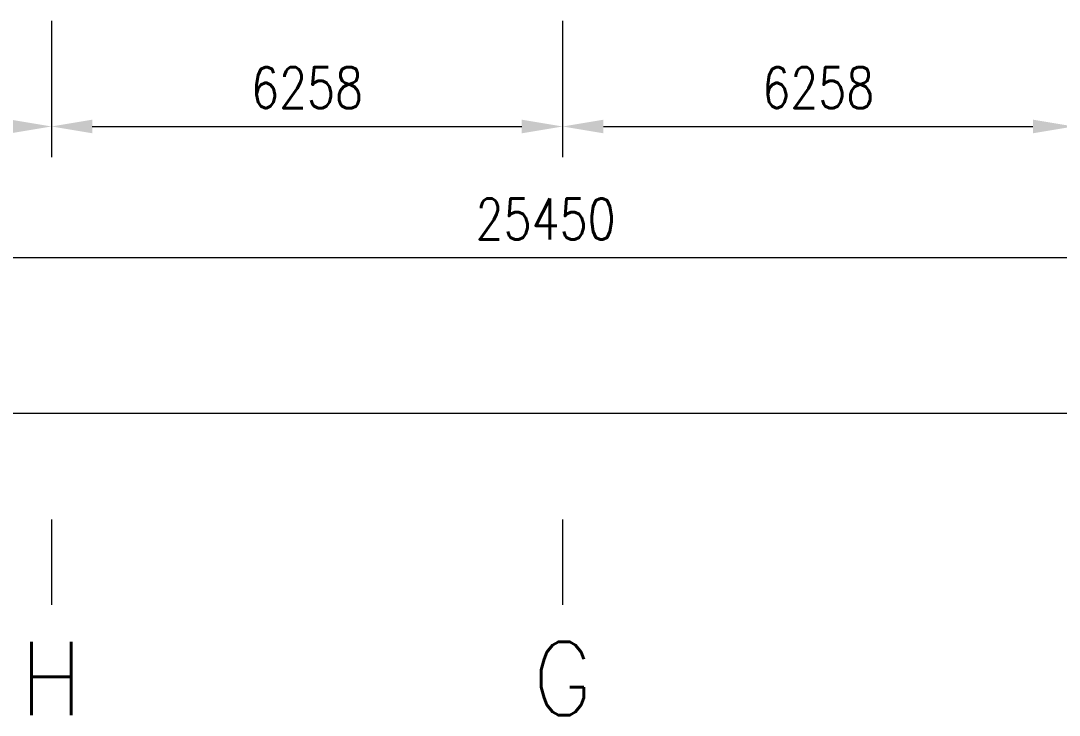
# Model space of a CAD drawing. Header units: millimetres. Extents: x 656141 to 1304589, y -54663 to 110742.
# Drawn here: x 961024 to 973738, y 70663 to 79162 of the extents above; entities that cross this region are included whole.
import ezdxf
from ezdxf.enums import TextEntityAlignment as Align

# ---------------------------------------------------------------- set-up
doc = ezdxf.new("R2010")
doc.units = ezdxf.units.MM
doc.header["$LTSCALE"] = 0.35
doc.header["$MEASUREMENT"] = 0
doc.linetypes.add('CONTIN', pattern=[0, 0, 0])
doc.layers.get('0').update_dxf_attribs({"linetype": 'CONTIN'})
doc.styles.add('S', font='simplex.shx')
doc.styles.add('SIMPLEX', font='simplex.shx', dxfattribs={"width": 0.8})

msp = doc.modelspace()

# ---------------------------------------------------------------- linework, layer by layer
at = {"color": 6, "linetype": 'ByBlock', "lineweight": 0}
for p, q in [((961400.4, 79161.7), (961400.4, 77493.2)), ((961400.4, 79161.7), (961400.4, 77493.2)), ((967658.4, 79161.7), (967658.4, 77493.2)), ((967658.4, 79161.7), (967658.4, 77493.2)), ((961900.4, 77868.2), (967158.4, 77868.2)), ((968158.4, 77868.2), (973416.4, 77868.2)), ((979674.4, 76261.2), (955223.8, 76261.2)), ((955223.8, 74358.2), (1005123.8, 74358.2))]:
    msp.add_line(p, q, dxfattribs=at)
at = {"color": 1, "linetype": 'ByBlock', "lineweight": 0}
for p, q in [((961399.8, 73058.2), (961399.8, 72013.5)), ((967657.8, 73058.2), (967657.8, 72013.5))]:
    msp.add_line(p, q, dxfattribs=at)
at = {"color": 6, "linetype": 'Continuous', "lineweight": 5}
for points in [[(960900.4, 77784.9), (960900.4, 77951.5), (961400.4, 77868.2)], [(961900.4, 77951.5), (961900.4, 77784.9), (961400.4, 77868.2)], [(967158.4, 77784.9), (967158.4, 77951.5), (967658.4, 77868.2)], [(968158.4, 77951.5), (968158.4, 77784.9), (967658.4, 77868.2)], [(973416.4, 77784.9), (973416.4, 77951.5), (973916.4, 77868.2)]]:
    msp.add_solid(points, dxfattribs=at)

# ---------------------------------------------------------------- texts
at = {"linetype": 'ByBlock', "lineweight": 0, "style": 'S', "width": 0.9}
for s, p in [('H', (961399.8, 71113.5)), ('G', (967657.8, 71113.5))]:
    msp.add_text(s, height=900, dxfattribs=at).set_placement(p, align=Align.MIDDLE_CENTER)
at = {"color": 7, "linetype": 'Continuous', "lineweight": 0, "char_height": 500, "attachment_point": 5, "style": 'SIMPLEX'}
for s, insert in [('\\A1;6258', (964529.4, 78343.2)), ('\\A1;6258', (970787.4, 78343.2)), ('\\A1;{25450}', (967449.1, 76736.2))]:
    msp.add_mtext(s, dxfattribs=dict(at, insert=insert))

doc.saveas('drawing.dxf')
